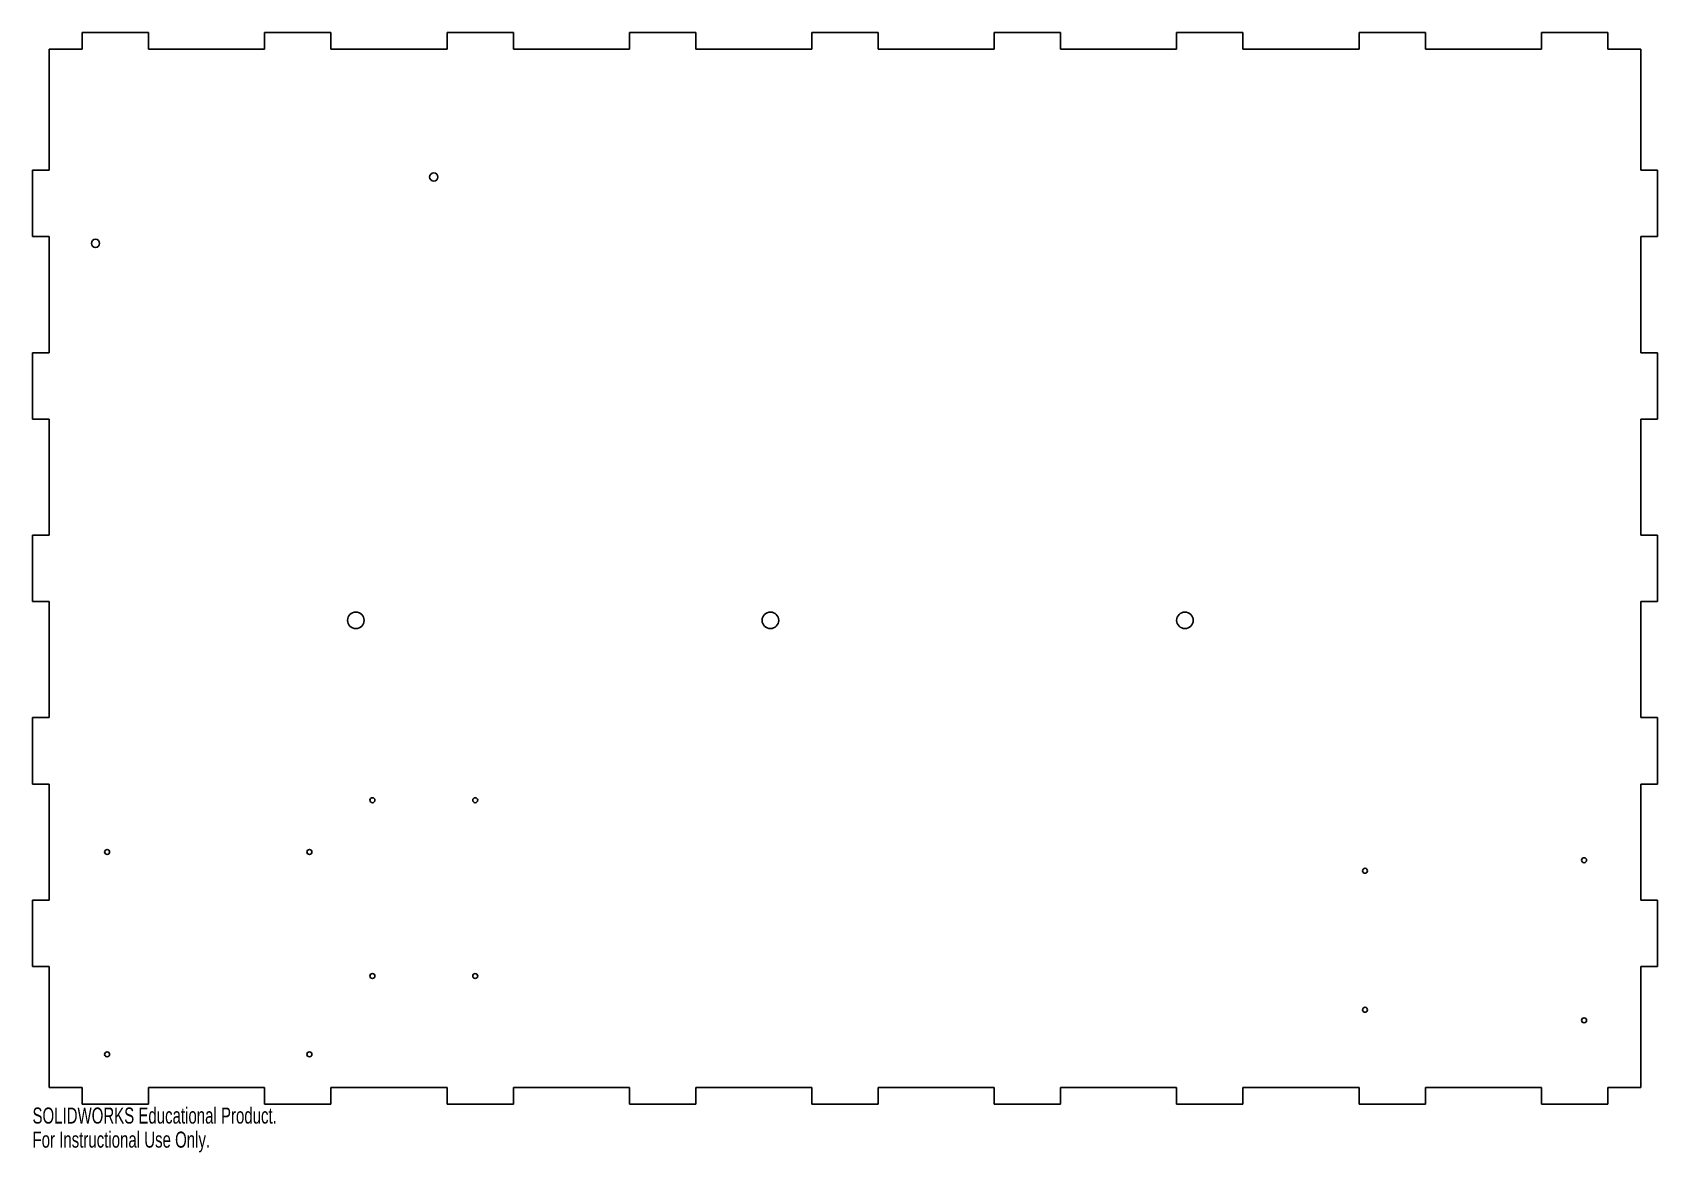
# Model space of a CAD drawing. Header units: millimetres. Extents: x -245 to 245, y -176 to 162.
import ezdxf

# ---------------------------------------------------------------- set-up
doc = ezdxf.new("R2010")
doc.units = ezdxf.units.MM
doc.styles.add('SLDTEXTSTYLE0', font='TXT', dxfattribs={"width": 0.7})

msp = doc.modelspace()

# ---------------------------------------------------------------- linework, layer by layer
at = {"color": 7, "linetype": 'Continuous', "lineweight": 25}
for p, q in [((-230, 161.5), (-210, 161.5)), ((-230, 156.5), (-230, 161.5)), ((-210, 161.5), (-210, 156.5)), ((-175, 161.5), (-155, 161.5)), ((-175, 156.5), (-175, 161.5)), ((-155, 161.5), (-155, 156.5)), ((-120, 161.5), (-100, 161.5)), ((-120, 156.5), (-120, 161.5)), ((-100, 161.5), (-100, 156.5)), ((-65, 161.5), (-45, 161.5)), ((-65, 156.5), (-65, 161.5)), ((-45, 161.5), (-45, 156.5)), ((-10, 161.5), (10, 161.5)), ((-10, 156.5), (-10, 161.5)), ((10, 161.5), (10, 156.5)), ((45, 161.5), (65, 161.5)), ((45, 156.5), (45, 161.5)), ((65, 161.5), (65, 156.5)), ((100, 161.5), (120, 161.5)), ((100, 156.5), (100, 161.5)), ((120, 161.5), (120, 156.5)), ((155, 161.5), (175, 161.5)), ((155, 156.5), (155, 161.5)), ((175, 161.5), (175, 156.5)), ((210, 161.5), (230, 161.5)), ((210, 156.5), (210, 161.5)), ((230, 161.5), (230, 156.5)), ((-240, 156.5), (-230, 156.5)), ((-240, 120), (-240, 156.5)), ((-210, 156.5), (-175, 156.5)), ((-155, 156.5), (-120, 156.5)), ((-100, 156.5), (-65, 156.5)), ((-45, 156.5), (-10, 156.5)), ((10, 156.5), (45, 156.5)), ((65, 156.5), (100, 156.5)), ((120, 156.5), (155, 156.5)), ((175, 156.5), (210, 156.5)), ((230, 156.5), (240, 156.5)), ((240, 156.5), (240, 120)), ((-240, 120), (-245, 120)), ((-245, 120), (-245, 100)), ((240, 120), (245, 120)), ((245, 120), (245, 100)), ((-245, 100), (-240, 100)), ((-240, 65), (-240, 100)), ((240, 100), (240, 65)), ((245, 100), (240, 100)), ((-240, 65), (-245, 65)), ((-245, 65), (-245, 45)), ((240, 65), (245, 65)), ((245, 65), (245, 45)), ((-245, 45), (-240, 45)), ((-240, 10), (-240, 45)), ((240, 45), (240, 10)), ((245, 45), (240, 45)), ((-240, 10), (-245, 10)), ((-245, 10), (-245, -10)), ((240, 10), (245, 10)), ((245, 10), (245, -10)), ((-245, -10), (-240, -10)), ((-240, -45), (-240, -10)), ((240, -10), (240, -45)), ((245, -10), (240, -10)), ((-240, -45), (-245, -45)), ((-245, -45), (-245, -65)), ((240, -45), (245, -45)), ((245, -45), (245, -65)), ((-245, -65), (-240, -65)), ((-240, -100), (-240, -65)), ((240, -65), (240, -100)), ((245, -65), (240, -65)), ((-240, -100), (-245, -100)), ((-245, -100), (-245, -120)), ((240, -100), (245, -100)), ((245, -100), (245, -120)), ((-245, -120), (-240, -120)), ((-240, -156.5), (-240, -120)), ((240, -120), (240, -156.5)), ((245, -120), (240, -120)), ((-230, -156.5), (-240, -156.5)), ((-230, -156.5), (-230, -161.5)), ((-210, -161.5), (-210, -156.5)), ((-175, -156.5), (-210, -156.5)), ((-175, -156.5), (-175, -161.5)), ((-155, -161.5), (-155, -156.5)), ((-120, -156.5), (-155, -156.5)), ((-120, -156.5), (-120, -161.5)), ((-100, -161.5), (-100, -156.5)), ((-65, -156.5), (-100, -156.5)), ((-65, -156.5), (-65, -161.5)), ((-45, -161.5), (-45, -156.5)), ((-10, -156.5), (-45, -156.5)), ((-10, -156.5), (-10, -161.5)), ((10, -161.5), (10, -156.5)), ((45, -156.5), (10, -156.5)), ((45, -156.5), (45, -161.5)), ((65, -161.5), (65, -156.5)), ((100, -156.5), (65, -156.5)), ((100, -156.5), (100, -161.5)), ((120, -161.5), (120, -156.5)), ((155, -156.5), (120, -156.5)), ((155, -156.5), (155, -161.5)), ((175, -161.5), (175, -156.5)), ((210, -156.5), (175, -156.5)), ((210, -156.5), (210, -161.5)), ((230, -161.5), (230, -156.5)), ((240, -156.5), (230, -156.5)), ((-230, -161.5), (-210, -161.5)), ((-175, -161.5), (-155, -161.5)), ((-120, -161.5), (-100, -161.5)), ((-65, -161.5), (-45, -161.5)), ((-10, -161.5), (10, -161.5)), ((45, -161.5), (65, -161.5)), ((100, -161.5), (120, -161.5)), ((155, -161.5), (175, -161.5)), ((210, -161.5), (230, -161.5))]:
    msp.add_line(p, q, dxfattribs=at)
for centre, radius in [((-124, 117.95), 1.25), ((-226, 97.95), 1.25), ((-147.5, -15.67), 2.5), ((-22.5, -15.67), 2.5), ((102.5, -15.67), 2.5), ((-142.5, -69.88), 0.75), ((-111.5, -69.88), 0.75), ((-222.5, -85.49), 0.75), ((-161.5, -85.49), 0.75), ((222.85, -87.97), 0.75), ((156.81, -91.15), 0.75), ((-142.5, -122.88), 0.75), ((-111.5, -122.88), 0.75), ((156.81, -133.06), 0.75), ((222.85, -136.23), 0.75), ((-222.5, -146.49), 0.75), ((-161.5, -146.49), 0.75)]:
    msp.add_circle(centre, radius, dxfattribs=at)

# ---------------------------------------------------------------- texts
at = {"color": 7, "linetype": 'Continuous', "char_height": 4.8336, "attachment_point": 1, "style": 'SLDTEXTSTYLE0'}
for s, insert in [('SOLIDWORKS Educational Product.', (-245, -162.52)), ('For Instructional Use Only.', (-245, -169.77))]:
    msp.add_mtext(s, dxfattribs=dict(at, insert=insert))

doc.saveas('drawing.dxf')
